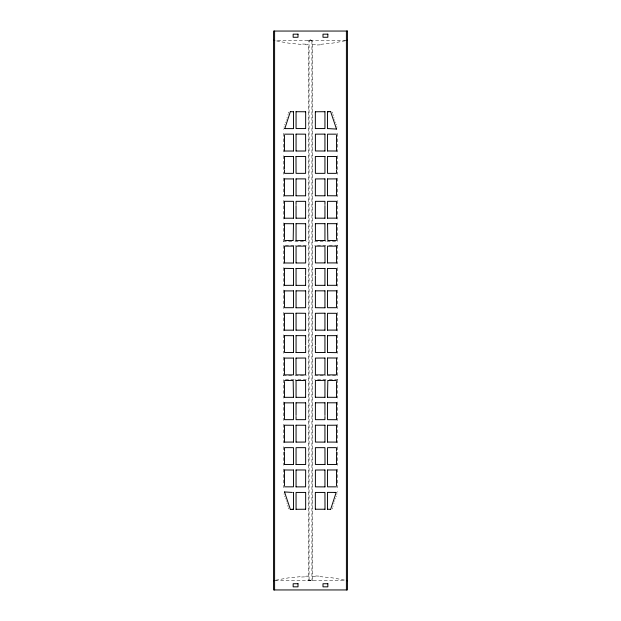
<?xml version="1.0" encoding="UTF-8"?>
<svg xmlns="http://www.w3.org/2000/svg" width="621" height="621" viewBox="0 0 621 621"><rect width="100%" height="100%" fill="white"/><g stroke="black" fill="none" stroke-linecap="round" stroke-linejoin="round"><path stroke-width="0.47" stroke-dasharray="3.1 2.33" d="M305.478 44.588C311.137 46.521 306.215 37.462 313.093 40.381M275.181 580.689L311.921 580.619L312.736 576.35L312.736 44.65L311.921 40.381L310.585 40.404M283.424 128.865L283.339 129.378M283.968 127.165L284.154 126.591M284.705 124.883L284.892 124.316M285.443 122.601L285.629 122.026M286.196 120.249L286.382 119.667M286.949 117.928L287.135 117.346M287.888 115.009L288.074 114.419M288.454 113.247L288.827 112.075M332.173 508.925L332.546 507.753M332.926 506.581L333.112 505.991M333.865 503.654L334.051 503.072M334.618 501.333L334.804 500.751M335.371 498.973L335.557 498.399M336.108 496.684L336.295 496.117M336.846 494.409L337.032 493.835M337.576 492.135L337.661 491.622M327.042 241.414L337.762 241.476L337.599 222.823M293.958 379.586L283.238 379.524L283.401 398.177M293.927 245.318L283.238 245.21L283.401 263.863M327.073 375.682L337.762 375.79L337.599 357.137M314.614 241.414L326.064 241.414M306.386 379.586L294.936 379.586M306.332 245.318L295.014 245.318M314.668 375.682L325.986 375.682M294.936 241.414L306.386 241.414M326.064 379.586L314.614 379.586M283.401 133.282L283.316 151.873M337.684 469.127L337.599 487.718M283.401 155.661L283.316 174.26M325.986 245.318L314.668 245.318M295.014 375.682L306.332 375.682M337.684 446.74L337.599 465.339M283.401 178.048L283.316 196.647M337.684 424.353L337.599 442.952M283.401 200.436L283.316 219.034M337.684 401.966L337.599 420.564M283.401 222.823L283.316 241.422M337.684 379.578L337.599 398.177M283.401 267.597L283.316 286.188M337.684 334.812L337.599 353.403M283.401 289.976L283.316 308.575M337.684 312.425L337.599 331.024M337.684 290.038L337.599 308.637M283.401 312.363L283.316 330.962M337.684 267.651L337.599 286.25M283.401 334.75L283.316 353.349M337.599 245.318L337.599 263.863M283.401 357.137L283.401 375.682M337.684 200.49L337.599 219.089M283.401 401.911L283.316 420.51M337.684 178.103L337.599 196.702M283.401 424.298L283.316 442.897M337.684 155.724L337.599 174.322M283.401 446.678L283.316 465.276M337.684 133.336L337.599 151.935M283.401 469.065L283.316 487.664M345.338 40.784L332.522 43.128L319.854 44.394M275.662 580.216L288.478 577.872L301.146 576.606M315.522 44.588L312.736 44.65M305.478 576.412C310.034 574.2 307.248 581.008 310.415 580.596M345.819 40.311L275.181 40.311M283.238 241.476L293.958 241.414M337.762 245.21L327.073 245.318M283.238 375.79L293.927 375.682M337.762 379.524L327.042 379.586M307.907 580.619L345.819 580.689M307.907 40.381L309.079 40.381L309.079 580.619M313.093 580.619L311.921 580.619L311.921 40.381M312.736 576.35L315.522 576.412M301.146 44.394L288.478 43.128L275.662 40.784M319.854 576.606L332.522 577.872L345.338 580.216M332.173 112.075L332.546 113.247M332.926 114.419L333.306 115.591M333.865 117.346L334.051 117.928M334.618 119.667L334.804 120.249M335.363 121.98L335.55 122.554M336.101 124.285L336.287 124.86M336.838 126.575L337.024 127.15M283.976 493.85L284.162 494.425M284.713 496.14L284.899 496.715M285.45 498.446L285.637 499.02M286.196 500.751L286.382 501.333M286.949 503.072L287.135 503.654M287.694 505.409L288.074 506.581M288.454 507.753L288.827 508.925M308.264 576.35L308.264 44.65M315.747 575.97A42.663 11.411 -0.3 0 1 320.25 576.179M301.542 577.025A42.663 10.534 0.1 0 1 305.703 576.847M320.25 44.821A42.663 11.411 0.3 0 1 315.747 45.03M305.703 44.153A42.663 10.534 -0.1 0 1 301.542 43.975"/><path stroke-width="0.93" d="M284.845 128.5L290.411 111.469A9.424 8.64 -86.8 0 0 292.212 111.757L293.492 111.71M336.155 492.5L330.589 509.53A9.424 8.64 -86.8 0 0 328.788 509.243L327.508 509.29M327.508 128.625L327.508 111.71M293.492 509.29L293.492 492.375M327.508 151.019L327.539 134.159L336.489 134.159M284.511 486.841L293.461 486.841L293.492 469.981M327.508 195.801L327.508 178.887M293.492 442.113L293.492 425.199M327.508 218.196L327.539 201.336L336.489 201.336L336.566 218.196M284.434 402.804L284.511 419.664L293.461 419.664L293.492 402.804M327.508 262.978L327.539 246.126L336.489 246.126L336.566 262.978M284.434 358.022L284.511 374.874L293.461 374.874L293.492 358.022M293.492 352.542L293.492 335.635M327.508 285.365L327.508 268.458M284.434 290.845L284.511 307.698L293.461 307.698L293.531 290.791M327.469 330.209L327.539 313.302L336.489 313.302L336.566 330.155M293.492 285.365L293.492 268.458M327.508 352.542L327.508 335.635M293.174 240.521L293.492 223.676M327.508 397.324L327.826 380.479M293.492 195.801L293.492 178.887M327.508 442.113L327.508 425.199M284.511 170.201L284.511 173.352L293.461 173.352L293.492 156.5M327.508 464.5L327.539 447.648L336.489 447.648L336.489 450.799M315.344 128.625L315.344 111.71M305.656 509.29L305.656 492.375M315.344 195.801L315.398 178.941L325.008 178.887M295.992 442.113L305.602 442.059L305.656 425.199M315.344 218.188L315.398 201.336L324.938 201.336L324.938 204.488M296.062 416.512L296.062 419.664L305.602 419.664L305.656 402.812M315.344 285.365L315.398 275.864M305.602 345.136L305.656 335.635M295.914 307.814L305.602 307.698L305.656 290.845M315.344 330.155L315.398 313.302L325.086 313.186M302.582 240.521L305.602 240.521L305.656 223.669M315.344 397.331L315.398 380.479L318.418 380.479M305.656 128.625L305.656 111.71M315.344 509.29L315.344 492.375M295.992 151.019L305.656 151.012L305.602 134.159L295.992 134.105M325.008 486.895L315.398 486.841L315.398 470.043L325.008 469.981M295.992 195.801L305.656 195.801M315.344 425.199L325.008 425.199M295.992 218.196L305.656 218.188M315.344 402.812L325.008 402.804M295.914 240.645L302.132 240.521M318.868 380.479L325.086 380.355M295.992 262.978L305.656 262.978L305.602 246.118L296.062 246.118L296.062 262.916M324.938 358.084L324.938 374.882L315.398 374.882L315.398 358.084L325.008 358.022M295.992 285.365L305.656 285.365M315.344 335.635L325.008 335.635M315.344 290.845L325.008 290.845M295.992 330.155L305.656 330.155M284.434 151.019L293.492 151.019M315.398 274.808L315.344 268.458L325.008 268.458M295.992 352.542L305.656 352.542L305.602 346.192M327.508 469.981L336.566 469.981M284.434 195.801L293.461 195.739M327.539 425.261L336.566 425.199M315.344 223.669L325.008 223.669M295.992 397.331L305.656 397.331M284.434 218.196L293.492 218.196M327.508 402.804L336.566 402.804M284.434 262.978L293.531 263.032M327.469 357.968L336.566 358.022M324.938 156.554L324.938 173.344L315.398 173.344L315.344 156.492L325.008 156.492M284.434 285.365L293.461 285.311M327.539 335.689L336.566 335.635M295.992 464.508L305.656 464.508L305.602 447.656L296.062 447.656L296.062 464.446M325.008 151.019L315.398 150.957L315.398 134.159L325.008 134.105M295.992 486.895L305.602 486.841L305.656 469.988L295.992 469.981M327.508 290.845L336.566 290.845M284.434 330.155L293.492 330.155M315.398 111.764L325.008 111.71M295.992 509.29L305.602 509.236M327.508 223.676L336.566 223.676M284.434 397.324L293.492 397.324M327.539 178.941L336.566 178.895M284.434 442.105L293.461 442.059M327.508 156.5L336.566 156.5M284.434 464.5L293.492 464.5M328.781 111.679A9.424 8.609 70.1 0 0 330.597 111.485L330.667 111.431M290.333 509.569L290.411 509.53A9.424 8.609 70.1 0 1 292.219 509.321M347.434 40.303L346.65 40.489M273.566 580.697L274.35 580.511M328.788 111.749L327.539 111.764M292.212 509.251L293.461 509.236M284.814 128.601L293.492 128.625M335.79 492.406L335.394 492.406M335.13 492.414L334.595 492.414M334.067 492.422L327.508 492.375M295.992 111.71L305.602 111.764M305.602 128.563L296.062 128.563L296.062 111.764M315.398 128.563L324.938 128.563L324.938 111.764M327.539 128.563L336.403 129.059M284.511 134.159L293.461 134.159L293.461 150.957M327.539 150.957L336.566 151.019M284.434 156.5L293.461 156.554M296.062 156.554L305.656 156.492L305.602 173.344L296.062 173.344L295.992 156.492M284.434 178.895L293.461 178.941M295.992 178.887L305.656 178.887L305.602 195.739M315.398 195.739L325.008 195.801M327.539 195.739L336.566 195.801M284.434 201.282L293.461 201.336L293.461 218.134M315.398 218.134L325.008 218.196M327.539 218.134L336.489 218.134M284.434 223.676L293.461 223.731M295.992 223.669L305.602 223.731M284.511 240.529L288.509 240.529M288.649 240.529L292.747 240.521M318.418 240.521L315.398 240.521L315.398 223.731M318.868 240.521L323.471 240.521M323.766 240.521L325.086 240.645M327.826 240.521L327.539 223.731M328.253 240.521L332.351 240.529M332.491 240.529L336.489 240.529M324.938 262.916L315.398 262.916L315.398 246.118L324.938 246.118L325.008 262.978M327.539 262.916L336.489 262.916M284.271 268.342L293.461 268.513M295.992 268.458L305.656 268.458L305.602 274.808M327.539 268.513L336.489 268.513L336.566 285.365M315.398 285.311L325.008 285.365M327.539 285.311L336.489 285.311M284.511 290.907L293.461 290.907M295.992 290.845L305.602 290.907M325.086 307.814L315.398 307.698L315.398 290.907M295.914 313.186L305.602 313.302L305.602 330.093M315.398 330.093L325.008 330.155M327.539 330.093L336.489 330.093M284.434 335.635L293.461 335.689M295.992 335.635L305.602 335.689M293.461 352.487L284.511 352.487L284.511 335.689M325.008 352.542L315.398 352.487L315.398 346.192M327.539 352.487L336.729 352.658M284.511 358.084L293.461 358.084M296.062 358.084L305.656 358.022L305.602 374.882L296.062 374.882L295.992 358.022M284.511 380.471L288.509 380.471M288.649 380.471L292.747 380.479M293.174 380.479L293.461 397.269M295.914 380.355L297.234 380.479M297.529 380.479L302.132 380.479M302.582 380.479L305.602 380.479L305.602 397.269M328.253 380.479L332.351 380.471M332.491 380.471L336.489 380.471M315.398 397.269L325.008 397.331M327.539 397.269L336.566 397.324M284.511 402.866L293.461 402.866M295.992 402.804L305.602 402.866M336.566 419.718L327.539 419.664L327.539 402.866M284.434 425.199L293.461 425.261M295.992 425.199L305.602 425.261M325.008 442.113L315.398 442.059L315.398 425.261M327.539 442.059L336.566 442.105M324.938 464.446L315.398 464.454L315.398 447.656L324.938 447.656L325.008 464.508M327.539 464.446L336.566 464.5M284.434 469.981L293.461 470.043M336.489 486.841L327.539 486.841L327.539 470.043M293.034 492.437L293.461 492.437M305.602 492.437L296.062 492.437L296.062 509.236M315.398 492.437L324.938 492.437L325.008 509.29M315.398 509.236L324.938 509.236M292.049 492.43L284.597 491.941M274.35 40.489L273.566 40.303M346.65 580.511L347.434 580.697M336.489 129.067L330.589 111.469M284.511 491.933L290.411 509.53M346.402 31.05L346.402 589.95M336.489 135.215L336.489 150.957M336.489 156.554L336.489 169.153M336.489 170.201L336.489 173.352L327.539 173.352L327.539 156.554M336.489 178.949L336.489 195.739M336.489 223.731L336.489 239.473M336.489 290.907L336.489 307.698L327.539 307.698L327.539 290.907M336.489 335.689L336.489 352.487M336.489 358.084L336.489 374.874L327.539 374.874L327.539 358.084M336.489 381.527L336.489 397.269M336.489 402.866L336.489 419.664M336.489 425.261L336.489 442.051M336.489 451.847L336.489 464.446M336.489 470.043L336.489 485.785M327.539 492.437L327.539 509.236M324.938 134.159L324.938 150.957M324.938 178.941L324.938 195.739M324.938 205.535L324.938 218.134M324.938 223.731L324.938 240.521M324.938 268.513L324.938 285.311M324.938 290.907L324.938 307.698M324.938 313.302L324.938 330.093M324.938 335.689L324.938 352.487M324.938 380.479L324.938 397.269M324.938 402.866L324.938 415.465M324.938 416.512L324.938 419.664L315.398 419.664L315.398 402.866M324.938 425.261L324.938 442.059M324.938 470.043L324.938 486.841M315.398 335.689L315.398 345.136M305.602 218.134L305.602 201.336L296.062 201.336L296.062 204.488M305.602 275.864L305.602 285.311M296.062 134.159L296.062 150.957M296.062 178.941L296.062 195.739M296.062 205.535L296.062 218.134M296.062 223.731L296.062 240.521M296.062 268.513L296.062 285.311M296.062 290.907L296.062 307.698M296.062 313.302L296.062 330.093M296.062 335.689L296.062 352.487M296.062 380.479L296.062 397.269M296.062 402.866L296.062 415.465M296.062 425.261L296.062 442.059M296.062 470.043L296.062 486.841M293.461 111.764L293.461 128.563M293.461 262.916L293.461 246.126L284.511 246.126L284.511 262.916M293.461 330.093L293.461 313.302L284.511 313.302L284.511 330.093M293.461 464.446L293.461 447.648L284.511 447.648L284.511 450.799M284.511 135.215L284.511 150.957M284.511 156.554L284.511 169.153M284.511 178.949L284.511 195.739M284.511 201.336L284.511 218.134M284.511 223.731L284.511 239.473M284.511 268.513L284.511 285.311M284.511 381.527L284.511 397.269M284.511 425.261L284.511 442.051M284.511 451.847L284.511 464.446M284.511 470.043L284.511 485.785M274.598 31.05L274.598 589.95M347.434 31.05L273.566 31.05L273.566 589.95L347.434 589.95L347.434 31.05M298.002 34.163L293.151 34.163L293.151 37.268L298.002 37.268L298.002 34.163M327.849 34.163L322.998 34.163L322.998 37.268L327.849 37.268L327.849 34.163M298.002 583.732L293.151 583.732L293.151 586.837L298.002 586.837L298.002 583.732M327.849 583.732L322.998 583.732L322.998 586.837L327.849 586.837L327.849 583.732"/></g></svg>
